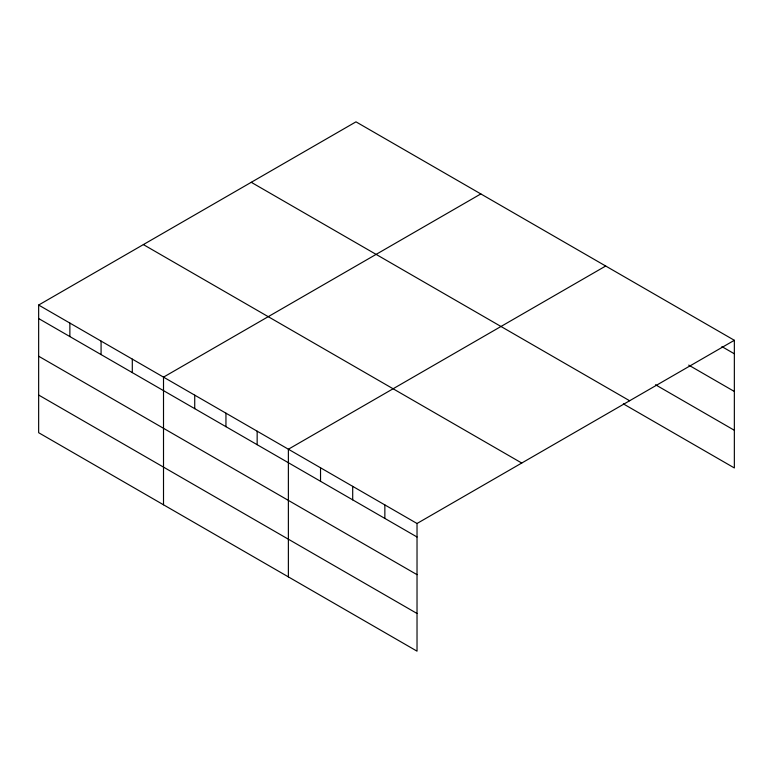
<?xml version="1.0" encoding="UTF-8"?>
<svg xmlns="http://www.w3.org/2000/svg" width="773" height="773" viewBox="0 0 773 773"><rect width="100%" height="100%" fill="white"/><g stroke="black" fill="none" stroke-linecap="round" stroke-linejoin="round"><path stroke-width="1.16" d="M38.65 305.045L417.024 523.495L417.024 651.156L38.65 432.706L38.65 305.045L355.976 121.844L734.35 340.294L734.35 467.955L623.338 403.864M480.835 193.926L163.509 377.137L163.509 504.798M605.703 266.018L288.377 449.229L288.377 576.89M417.024 523.495L734.35 340.294M721.905 346.604L734.35 353.792M688.704 365.107L734.35 391.467M655.504 384.751L734.35 430.281M251.254 182.302L629.628 400.752M143.372 244.587L521.746 463.037M38.65 318.544L417.024 536.993M38.65 356.218L417.024 574.668M38.65 395.032L417.024 613.482M384.857 504.933L384.857 518.422M352.701 486.362L352.701 499.86M320.534 467.791L320.534 481.289M257.158 431.208L257.158 444.697M225.948 413.178L225.948 426.677M194.728 395.158L194.728 408.656M132.299 359.116L132.299 372.605M101.079 341.096L101.079 354.585M69.87 323.066L69.87 336.564"/></g></svg>
